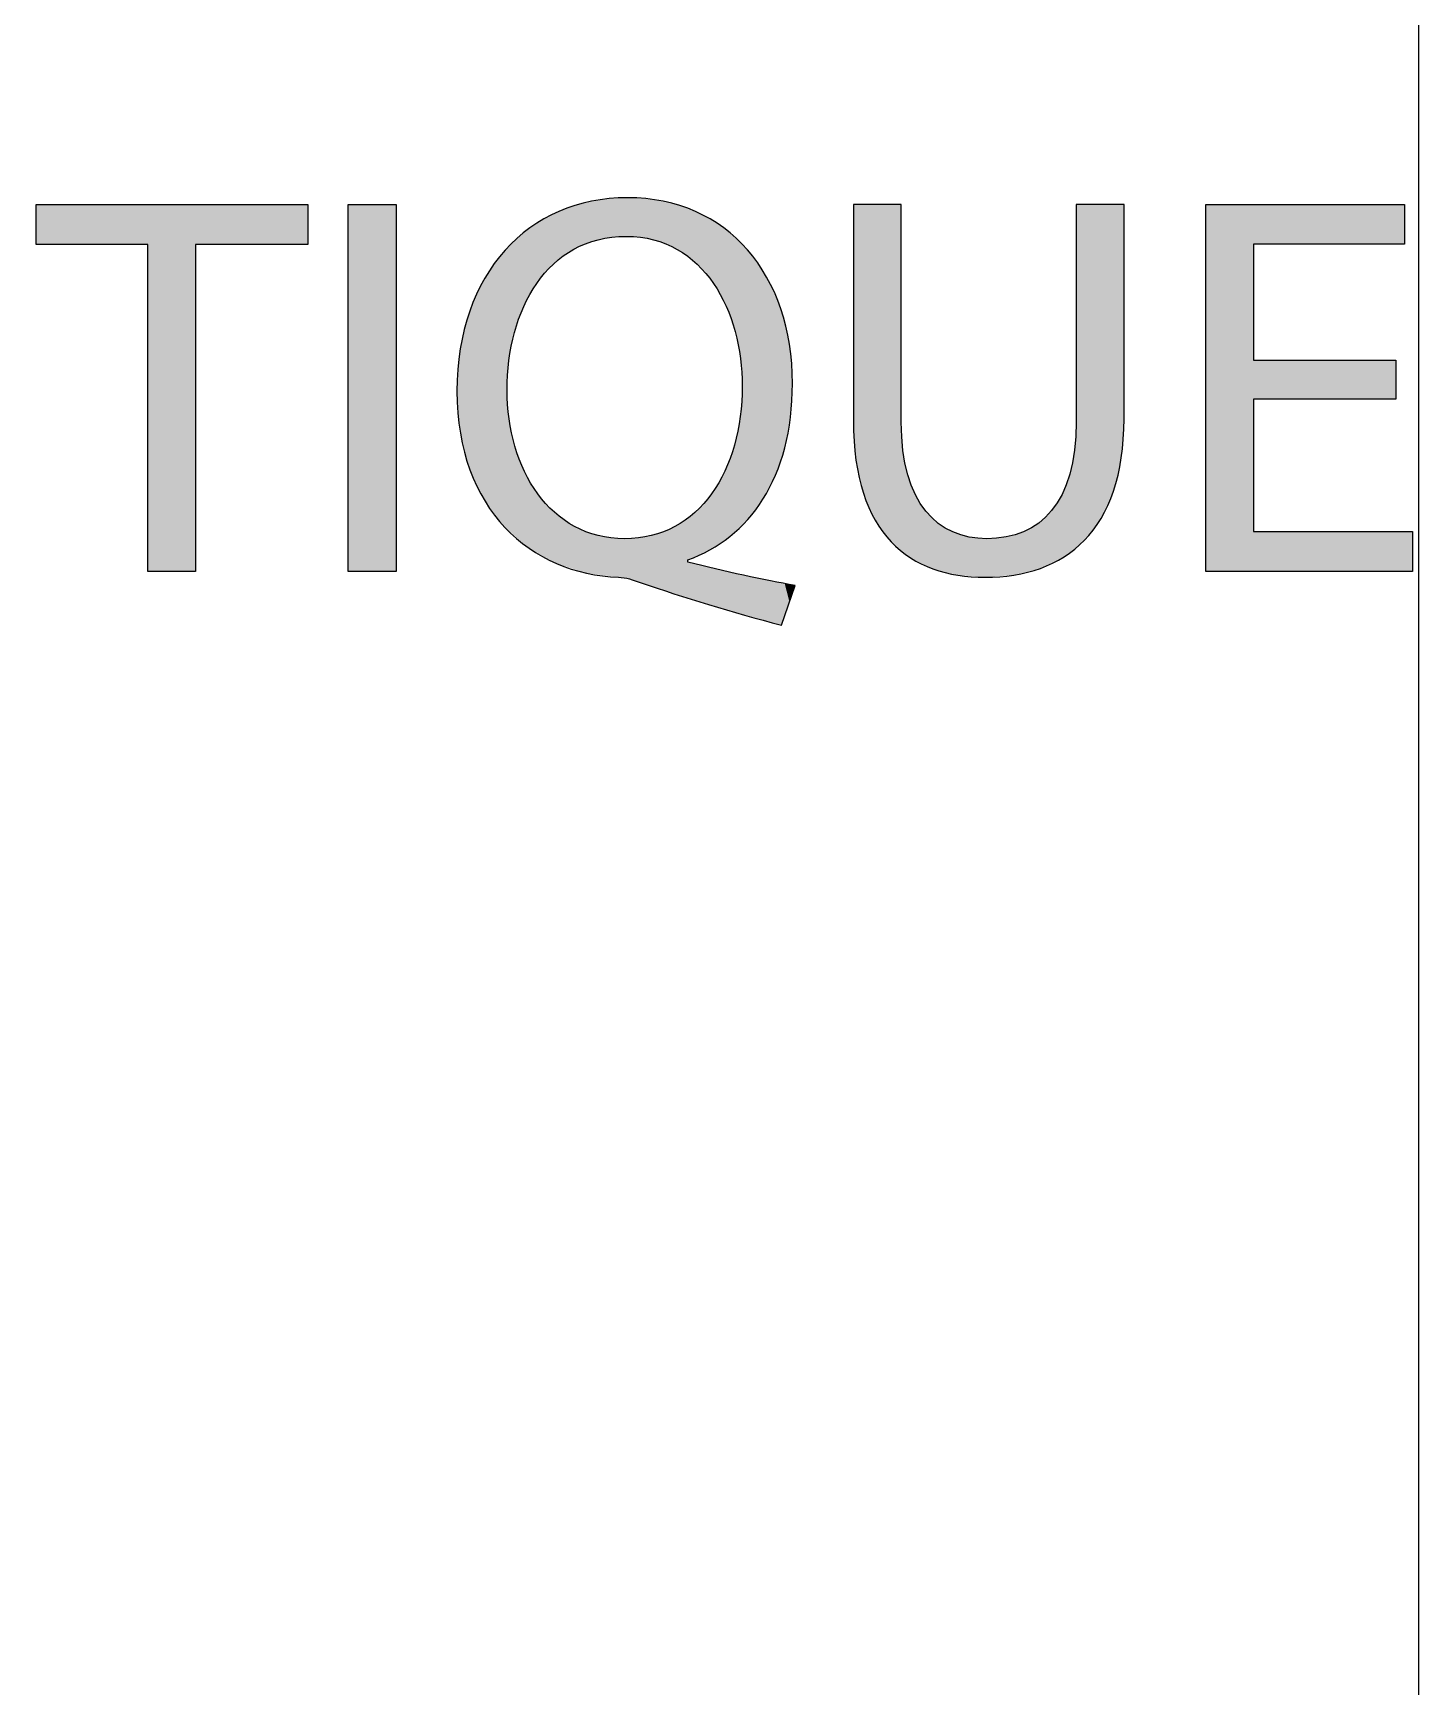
# Model space of a CAD drawing. Extents: x 0 to 360, y -268 to 0.
# Drawn here: x 331.37 to 339, y -213.36 to -204.26 of the extents above; entities that cross this region are included whole.
import ezdxf

# ---------------------------------------------------------------- set-up
doc = ezdxf.new("R2010")
doc.units = 0
doc.layers.add('LAYER_1', color=7, linetype='CONTINUOUS')

# ---------------------------------------------------------------- blocks, each defined once
blk = doc.blocks.new('*U248')
at = {"layer": 'LAYER_1', "color": 250}
for points in [[(331.3855, -205.42), (331.3855, -205.1982), (332.0001, -205.42)], [(332.0001, -205.42), (331.3855, -205.1982), (332.0001, -205.1982)], [(332.264, -205.42), (332.264, -205.1982), (332.8813, -205.42)], [(332.8813, -205.42), (332.264, -205.1982), (332.8813, -205.1982)]]:
    blk.add_solid(points, dxfattribs=at)
at = {"layer": 'LAYER_1', "color": 250, "extrusion": (0, 0, -1)}
for points in [[(-332.0001, -207.219), (-332.0001, -205.1982), (-332.264, -207.219)], [(-332.264, -207.219), (-332.0001, -205.1982), (-332.264, -205.1982)]]:
    blk.add_solid(points, dxfattribs=at)
blk = doc.blocks.new('*U249')
at = {"layer": 'LAYER_1', "color": 250, "extrusion": (0, 0, -1)}
for points in [[(-333.1039, -207.219), (-333.1039, -205.1982), (-333.3678, -207.219)], [(-333.3678, -207.219), (-333.1039, -205.1982), (-333.3678, -205.1982)]]:
    blk.add_solid(points, dxfattribs=at)
blk = doc.blocks.new('*U250')
at = {"layer": 'LAYER_1', "color": 250}
for points in [[(334.5413, -205.3819), (334.4809, -205.1754), (334.5413, -205.1665)], [(334.5512, -205.38), (334.5413, -205.1665), (334.5512, -205.166)], [(334.5556, -205.3792), (334.5512, -205.166), (334.5556, -205.1658)], [(334.5935, -205.377), (334.5556, -205.1658), (334.5935, -205.164)], [(334.6266, -205.3751), (334.5935, -205.164), (334.6266, -205.1624)], [(334.6356, -205.3745), (334.6266, -205.1624), (334.6356, -205.1619)], [(334.6418, -205.3749), (334.6356, -205.1619), (334.6418, -205.1616)], [(334.6356, -205.3745), (334.6356, -205.1619), (334.6418, -205.3749)], [(334.6418, -205.3749), (334.6418, -205.1616), (334.6531, -205.3756)], [(334.6531, -205.3756), (334.6531, -205.1622), (334.7021, -205.3786)], [(334.7021, -205.3786), (334.7021, -205.1646), (334.7135, -205.3793)], [(334.7135, -205.3793), (334.7135, -205.1651), (334.7169, -205.38)], [(334.7169, -205.38), (334.7169, -205.1653), (334.7429, -205.385)], [(334.7429, -205.385), (334.7429, -205.1666), (334.7733, -205.3908)], [(334.2343, -205.5267), (334.1915, -205.2735), (334.2343, -205.2521)], [(334.24, -205.522), (334.2343, -205.2521), (334.24, -205.2493)], [(334.251, -205.5131), (334.24, -205.2493), (334.251, -205.2438)], [(334.2649, -205.5016), (334.251, -205.2438), (334.2649, -205.2369)], [(334.2882, -205.4825), (334.2649, -205.2369), (334.2882, -205.2283)], [(334.2932, -205.4793), (334.2882, -205.2283), (334.2932, -205.2264)], [(334.3472, -205.4451), (334.2932, -205.2264), (334.3472, -205.2063)], [(334.351, -205.4434), (334.3472, -205.2063), (334.351, -205.2049)], [(334.3525, -205.4426), (334.351, -205.2049), (334.3525, -205.2044)], [(334.4115, -205.4151), (334.3525, -205.2044), (334.4115, -205.1893)], [(334.4133, -205.4145), (334.4115, -205.1893), (334.4133, -205.1888)], [(334.4168, -205.4134), (334.4133, -205.1888), (334.4168, -205.188)], [(334.4448, -205.4045), (334.4168, -205.188), (334.4448, -205.1808)], [(334.4801, -205.3932), (334.4448, -205.1808), (334.4801, -205.1756)], [(334.4809, -205.3929), (334.4801, -205.1756), (334.4809, -205.1754)], [(334.7733, -205.3908), (334.7733, -205.1712), (334.7862, -205.3933)], [(334.7862, -205.3933), (334.7862, -205.1731), (334.8393, -205.4108)], [(334.8393, -205.4108), (334.8393, -205.1811), (334.8401, -205.4111)], [(334.8401, -205.4111), (334.8401, -205.1813), (334.8539, -205.4157)], [(334.8539, -205.4157), (334.8539, -205.1849), (334.9025, -205.4393)], [(334.9025, -205.4393), (334.9025, -205.1976), (334.9165, -205.4461)], [(334.9165, -205.4461), (334.9165, -205.2012), (334.9306, -205.4553)], [(334.9306, -205.4553), (334.9306, -205.2049), (334.9603, -205.4748)], [(334.9603, -205.4748), (334.9603, -205.2161), (334.9739, -205.4837)], [(334.9739, -205.4837), (334.9739, -205.2213), (334.9746, -205.4842)], [(334.9746, -205.4842), (334.9746, -205.2215), (335.0135, -205.5171)], [(335.0135, -205.5171), (335.0135, -205.2363), (335.0166, -205.5198)], [(335.0166, -205.5198), (335.0166, -205.2375), (335.0263, -205.528)], [(335.0263, -205.528), (335.0263, -205.2424), (335.062, -205.5659)], [(334.0999, -205.7022), (334.0748, -205.352), (334.0999, -205.3318)], [(334.1038, -205.6945), (334.0999, -205.3318), (334.1038, -205.3287)], [(334.105, -205.6926), (334.1038, -205.3287), (334.105, -205.3277)], [(334.1421, -205.6333), (334.105, -205.3277), (334.1421, -205.3039)], [(334.1477, -205.626), (334.1421, -205.3039), (334.1477, -205.3003)], [(334.1823, -205.5815), (334.1477, -205.3003), (334.1823, -205.2781)], [(334.1856, -205.5771), (334.1823, -205.2781), (334.1856, -205.2764)], [(334.1915, -205.5711), (334.1856, -205.2764), (334.1915, -205.2735)], [(335.062, -205.5659), (335.062, -205.2607), (335.0736, -205.5783)], [(335.0736, -205.5783), (335.0736, -205.2666), (335.089, -205.5986)], [(335.089, -205.5986), (335.089, -205.2745), (335.0956, -205.6073)], [(335.0956, -205.6073), (335.0956, -205.2779), (335.0971, -205.6092)], [(335.0971, -205.6092), (335.0971, -205.2786), (335.1057, -205.6206)], [(335.1057, -205.6206), (335.1057, -205.2843), (335.1159, -205.634)], [(335.1159, -205.634), (335.1159, -205.291), (335.1446, -205.6857)], [(335.1446, -205.6857), (335.1446, -205.3099), (335.1719, -205.7347)], [(335.1719, -205.7347), (335.1719, -205.3278), (335.1785, -205.7468)], [(335.1785, -205.7468), (335.1785, -205.3334), (335.1854, -205.7591)], [(335.1854, -205.7591), (335.1854, -205.339), (335.2061, -205.8175)], [(333.9789, -206.9871), (333.9679, -205.451), (333.9789, -205.44)], [(333.9891, -206.0585), (333.9789, -205.44), (333.9891, -205.4298)], [(333.9898, -206.0548), (333.9891, -205.4298), (333.9898, -205.4291)], [(334.0196, -205.9036), (333.9898, -205.4291), (334.0196, -205.3993)], [(334.022, -205.8969), (334.0196, -205.3993), (334.022, -205.3969)], [(334.0334, -205.8647), (334.022, -205.3969), (334.0334, -205.3854)], [(334.0706, -205.7604), (334.0334, -205.3854), (334.0706, -205.3555)], [(334.0748, -205.7519), (334.0706, -205.3555), (334.0748, -205.352)], [(335.2061, -205.8175), (335.2061, -205.3562), (335.2313, -205.8884)], [(335.2313, -205.8884), (335.2313, -205.3771), (335.2348, -205.8983)], [(335.2348, -205.8983), (335.2348, -205.38), (335.2406, -205.9272)], [(335.2406, -205.9272), (335.2406, -205.3848), (335.2634, -206.0417)], [(335.2634, -206.0417), (335.2634, -205.4083), (335.2644, -206.0467)], [(335.2644, -206.0467), (335.2644, -205.4093), (335.2743, -206.1993)], [(333.9088, -206.9001), (333.8578, -205.6025), (333.9088, -205.5242)], [(333.9676, -206.9773), (333.9088, -205.5242), (333.9676, -205.4515)], [(333.9088, -206.9001), (333.9088, -205.5242), (333.9676, -206.9773)], [(333.9679, -206.9776), (333.9676, -205.4515), (333.9679, -205.451)], [(333.9676, -206.9773), (333.9676, -205.4515), (333.9679, -206.9776)], [(333.9679, -206.9776), (333.9679, -205.451), (333.9789, -206.9871)], [(333.8564, -206.8305), (333.8126, -205.6892), (333.8564, -205.6047)], [(333.8578, -206.8332), (333.8564, -205.6047), (333.8578, -205.6025)], [(333.8564, -206.8305), (333.8564, -205.6047), (333.8578, -206.8332)], [(333.8578, -206.8332), (333.8578, -205.6025), (333.9088, -206.9001)], [(333.8111, -206.7463), (333.7746, -205.7832), (333.8111, -205.6923)], [(333.8126, -206.7501), (333.8111, -205.6923), (333.8126, -205.6892)], [(333.8111, -206.7463), (333.8111, -205.6923), (333.8126, -206.7501)], [(333.8126, -206.7501), (333.8126, -205.6892), (333.8564, -206.8305)], [(333.7732, -206.6553), (333.7441, -205.8841), (333.7732, -205.7866)], [(333.7746, -206.6597), (333.7732, -205.7866), (333.7746, -205.7832)], [(333.7732, -206.6553), (333.7732, -205.7866), (333.7746, -206.6597)], [(333.7746, -206.6597), (333.7746, -205.7832), (333.8111, -206.7463)], [(333.7432, -206.5575), (333.7218, -205.9919), (333.7432, -205.8874)], [(333.7441, -206.5621), (333.7432, -205.8874), (333.7441, -205.8841)], [(333.7432, -206.5575), (333.7432, -205.8874), (333.7441, -206.5621)], [(333.7441, -206.5621), (333.7441, -205.8841), (333.7732, -206.6553)], [(333.7213, -206.4529), (333.708, -206.1655), (333.7213, -205.9945)], [(333.7218, -206.4572), (333.7213, -205.9945), (333.7218, -205.9919)], [(333.7213, -206.4529), (333.7213, -205.9945), (333.7218, -206.4572)], [(333.7218, -206.4572), (333.7218, -205.9919), (333.7432, -206.5575)], [(333.708, -206.3452), (333.7033, -206.2262), (333.708, -206.1655)], [(333.708, -206.3452), (333.708, -206.1655), (333.7213, -206.4529)], [(333.9789, -206.9871), (333.9789, -206.2207), (333.9891, -206.9959)], [(335.2743, -206.9618), (335.2644, -206.3516), (335.2743, -206.1993)], [(335.2644, -206.9712), (335.2634, -206.3671), (335.2644, -206.3516)], [(333.9891, -206.9959), (333.9891, -206.3692), (333.9898, -206.9965)], [(333.9898, -206.9965), (333.9898, -206.3797), (334.0196, -207.0222)], [(335.2634, -206.9722), (335.2406, -206.4787), (335.2634, -206.3671)], [(334.0196, -207.0222), (334.0196, -206.5194), (334.022, -207.0243)], [(334.022, -207.0243), (334.022, -206.5305), (334.0334, -207.0342)], [(335.2313, -207.0027), (335.2061, -206.5922), (335.2313, -206.5241)], [(335.2348, -206.9994), (335.2313, -206.5241), (335.2348, -206.5069)], [(335.2406, -206.9939), (335.2348, -206.5069), (335.2406, -206.4787)], [(334.0334, -207.0342), (334.0334, -206.5606), (334.0706, -207.0663)], [(335.2061, -207.0267), (335.1854, -206.6483), (335.2061, -206.5922)], [(334.0706, -207.0663), (334.0706, -206.6581), (334.0748, -207.0699)], [(334.0748, -207.0699), (334.0748, -206.6692), (334.0999, -207.0916)], [(334.0999, -207.0916), (334.0999, -206.7113), (334.1038, -207.0937)], [(335.1719, -207.0497), (335.1446, -206.7315), (335.1719, -206.6795)], [(335.1785, -207.0452), (335.1719, -206.6795), (335.1785, -206.6667)], [(335.1854, -207.0407), (335.1785, -206.6667), (335.1854, -206.6483)], [(334.1038, -207.0937), (334.1038, -206.7178), (334.105, -207.0944)], [(334.105, -207.0944), (334.105, -206.7199), (334.1421, -207.1151)], [(334.1421, -207.1151), (334.1421, -206.7823), (334.1477, -207.1182)], [(334.1477, -207.1182), (334.1477, -206.7917), (334.1823, -207.1374)], [(335.0956, -207.1009), (335.089, -206.8122), (335.0956, -206.8039)], [(335.0971, -207.0999), (335.0956, -206.8039), (335.0971, -206.8021)], [(335.1057, -207.0941), (335.0971, -206.8021), (335.1057, -206.7913)], [(335.1159, -207.0873), (335.1057, -206.7913), (335.1159, -206.7757)], [(335.1446, -207.068), (335.1159, -206.7757), (335.1446, -206.7315)], [(334.1823, -207.1374), (334.1823, -206.8343), (334.1856, -207.1393)], [(334.1856, -207.1393), (334.1856, -206.8384), (334.1915, -207.1425)], [(334.1915, -207.1425), (334.1915, -206.8456), (334.2343, -207.1664)], [(334.2343, -207.1664), (334.2343, -206.8883), (334.24, -207.1695)], [(334.24, -207.1695), (334.24, -206.8939), (334.251, -207.1756)], [(335.0135, -207.138), (334.9746, -206.9255), (335.0135, -206.8945)], [(335.0166, -207.1367), (335.0135, -206.8945), (335.0166, -206.8914)], [(335.0263, -207.1323), (335.0166, -206.8914), (335.0263, -206.8816)], [(335.062, -207.1161), (335.0263, -206.8816), (335.062, -206.8458)], [(335.0736, -207.1109), (335.062, -206.8458), (335.0736, -206.8313)], [(335.089, -207.1039), (335.0736, -206.8313), (335.089, -206.8122)], [(334.251, -207.1756), (334.251, -206.9027), (334.2649, -207.1801)], [(334.2649, -207.1801), (334.2649, -206.9138), (334.2882, -207.1876)], [(334.2882, -207.1876), (334.2882, -206.9322), (334.2932, -207.1892)], [(334.2932, -207.1892), (334.2932, -206.9362), (334.3472, -207.2066)], [(334.3472, -207.2066), (334.3472, -206.9696), (334.351, -207.2079)], [(334.351, -207.2079), (334.351, -206.972), (334.3525, -207.2083)], [(334.3525, -207.2083), (334.3525, -206.9727), (334.4115, -207.2273)], [(334.9025, -207.3417), (334.8539, -206.9947), (334.9025, -206.9725)], [(334.9165, -207.3462), (334.9025, -206.9725), (334.9165, -206.9639)], [(334.9025, -207.3417), (334.9025, -206.9725), (334.9165, -207.3462)], [(334.9306, -207.3507), (334.9165, -206.9639), (334.9306, -206.9552)], [(334.9165, -207.3462), (334.9165, -206.9639), (334.9306, -207.3507)], [(334.9603, -207.3603), (334.9306, -206.9552), (334.9603, -206.9368)], [(334.9306, -207.3507), (334.9306, -206.9552), (334.9603, -207.3603)], [(334.9739, -207.3647), (334.9603, -206.9368), (334.9739, -206.926)], [(334.9603, -207.3603), (334.9603, -206.9368), (334.9739, -207.3647)], [(334.9746, -207.3649), (334.9739, -206.926), (334.9746, -206.9255)], [(334.9739, -207.3647), (334.9739, -206.926), (334.9746, -207.3649)], [(334.4115, -207.2273), (334.4115, -206.9998), (334.4133, -207.2279)], [(334.4133, -207.2279), (334.4133, -207.0006), (334.4168, -207.2291)], [(334.4168, -207.2291), (334.4168, -207.0017), (334.4448, -207.2326)], [(334.4448, -207.2326), (334.4448, -207.0106), (334.4801, -207.2371)], [(334.4801, -207.2371), (334.4801, -207.0217), (334.4809, -207.2372)], [(334.4809, -207.2372), (334.4809, -207.0219), (334.5413, -207.2448)], [(334.5413, -207.2448), (334.5413, -207.0329), (334.5512, -207.2461)], [(334.5512, -207.2461), (334.5512, -207.0348), (334.5556, -207.2466)], [(334.5556, -207.2466), (334.5556, -207.035), (334.5935, -207.2514)], [(334.5935, -207.2514), (334.5935, -207.0373), (334.6266, -207.2567)], [(334.6356, -207.2581), (334.6266, -207.0392), (334.6356, -207.0387)], [(334.6266, -207.2567), (334.6266, -207.0392), (334.6356, -207.2581)], [(334.6418, -207.2591), (334.6356, -207.0387), (334.6418, -207.0383)], [(334.6356, -207.2581), (334.6356, -207.0387), (334.6418, -207.2591)], [(334.6531, -207.2609), (334.6418, -207.0383), (334.6531, -207.0377)], [(334.6418, -207.2591), (334.6418, -207.0383), (334.6531, -207.2609)], [(334.7021, -207.2769), (334.6531, -207.0377), (334.7021, -207.0348)], [(334.6531, -207.2609), (334.6531, -207.0377), (334.7021, -207.2769)], [(334.7135, -207.2806), (334.7021, -207.0348), (334.7135, -207.0328)], [(334.7021, -207.2769), (334.7021, -207.0348), (334.7135, -207.2806)], [(334.7169, -207.2817), (334.7135, -207.0328), (334.7169, -207.0322)], [(334.7135, -207.2806), (334.7135, -207.0328), (334.7169, -207.2817)], [(334.7429, -207.2902), (334.7169, -207.0322), (334.7429, -207.0274)], [(334.7169, -207.2817), (334.7169, -207.0322), (334.7429, -207.2902)], [(334.7733, -207.3), (334.7429, -207.0274), (334.7733, -207.0219)], [(334.7429, -207.2902), (334.7429, -207.0274), (334.7733, -207.3)], [(334.7862, -207.3041), (334.7733, -207.0219), (334.7862, -207.0179)], [(334.7733, -207.3), (334.7733, -207.0219), (334.7862, -207.3041)], [(334.8393, -207.3213), (334.7862, -207.0179), (334.8393, -207.0013)], [(334.7862, -207.3041), (334.7862, -207.0179), (334.8393, -207.3213)], [(334.8401, -207.3215), (334.8393, -207.0013), (334.8401, -207.001)], [(334.8393, -207.3213), (334.8393, -207.0013), (334.8401, -207.3215)], [(334.8539, -207.326), (334.8401, -207.001), (334.8539, -206.9947)], [(334.8401, -207.3215), (334.8401, -207.001), (334.8539, -207.326)], [(334.8539, -207.326), (334.8539, -206.9947), (334.9025, -207.3417)], [(334.9746, -207.3649), (334.9746, -207.1681), (335.0135, -207.3775)], [(335.0135, -207.3775), (335.0135, -207.1772), (335.0166, -207.3785)], [(335.0166, -207.3785), (335.0166, -207.178), (335.0263, -207.3816)], [(335.0263, -207.3816), (335.0263, -207.1802), (335.062, -207.3932)], [(335.062, -207.3932), (335.062, -207.1886), (335.0736, -207.3969)], [(335.0736, -207.3969), (335.0736, -207.1914), (335.089, -207.4019)], [(335.089, -207.4019), (335.089, -207.195), (335.0956, -207.4038)], [(335.0956, -207.4038), (335.0956, -207.1966), (335.0971, -207.4042)], [(335.0971, -207.4042), (335.0971, -207.1969), (335.1057, -207.4066)], [(335.1057, -207.4066), (335.1057, -207.1989), (335.1159, -207.4095)], [(335.1159, -207.4095), (335.1159, -207.2013), (335.1446, -207.4176)], [(335.1446, -207.4176), (335.1446, -207.2081), (335.1719, -207.4253)], [(335.1719, -207.4253), (335.1719, -207.2145), (335.1785, -207.4272)], [(335.1785, -207.4272), (335.1785, -207.2161), (335.1854, -207.4291)], [(335.1854, -207.4291), (335.1854, -207.2177), (335.2061, -207.435)], [(335.2061, -207.435), (335.2061, -207.2226), (335.2313, -207.4421)], [(335.2313, -207.4421), (335.2313, -207.2285), (335.2348, -207.4431)], [(335.2348, -207.4431), (335.2348, -207.2293), (335.2406, -207.4447)], [(335.2406, -207.4447), (335.2406, -207.2307), (335.2634, -207.4512)], [(335.2634, -207.4512), (335.2634, -207.2361), (335.2644, -207.4514)], [(335.2644, -207.4514), (335.2644, -207.2363), (335.2743, -207.4542)], [(335.2743, -207.4542), (335.2743, -207.2386), (335.2812, -207.4562)], [(335.2812, -207.4562), (335.2812, -207.2402), (335.3031, -207.4624)], [(335.3031, -207.4624), (335.3031, -207.2446), (335.3043, -207.4627)], [(335.3043, -207.4627), (335.3043, -207.2448), (335.3884, -207.4865)], [(335.3884, -207.4865), (335.3884, -207.2616), (335.4085, -207.4921)], [(335.4085, -207.4921), (335.4085, -207.2657), (335.4568, -207.5058)], [(335.4568, -207.5058), (335.4568, -207.2753), (335.4862, -207.5141)], [(335.4862, -207.5141), (335.4862, -207.2812), (335.4906, -207.5153)]]:
    blk.add_solid(points, dxfattribs=at)
at = {"layer": 'LAYER_1', "color": 250, "extrusion": (0, 0, -1)}
for points in [[(-334.5413, -205.3819), (-334.5413, -205.1665), (-334.5512, -205.38)], [(-334.5512, -205.38), (-334.5512, -205.166), (-334.5556, -205.3792)], [(-334.5556, -205.3792), (-334.5556, -205.1658), (-334.5935, -205.377)], [(-334.5935, -205.377), (-334.5935, -205.164), (-334.6266, -205.3751)], [(-334.6266, -205.3751), (-334.6266, -205.1624), (-334.6356, -205.3745)], [(-334.6531, -205.3756), (-334.6418, -205.1616), (-334.6531, -205.1622)], [(-334.7021, -205.3786), (-334.6531, -205.1622), (-334.7021, -205.1646)], [(-334.7135, -205.3793), (-334.7021, -205.1646), (-334.7135, -205.1651)], [(-334.7169, -205.38), (-334.7135, -205.1651), (-334.7169, -205.1653)], [(-334.7429, -205.385), (-334.7169, -205.1653), (-334.7429, -205.1666)], [(-334.7733, -205.3908), (-334.7429, -205.1666), (-334.7733, -205.1712)], [(-334.2343, -205.5267), (-334.2343, -205.2521), (-334.24, -205.522)], [(-334.24, -205.522), (-334.24, -205.2493), (-334.251, -205.5131)], [(-334.251, -205.5131), (-334.251, -205.2438), (-334.2649, -205.5016)], [(-334.2649, -205.5016), (-334.2649, -205.2369), (-334.2882, -205.4825)], [(-334.2882, -205.4825), (-334.2882, -205.2283), (-334.2932, -205.4793)], [(-334.2932, -205.4793), (-334.2932, -205.2264), (-334.3472, -205.4451)], [(-334.3472, -205.4451), (-334.3472, -205.2063), (-334.351, -205.4434)], [(-334.351, -205.4434), (-334.351, -205.2049), (-334.3525, -205.4426)], [(-334.3525, -205.4426), (-334.3525, -205.2044), (-334.4115, -205.4151)], [(-334.4115, -205.4151), (-334.4115, -205.1893), (-334.4133, -205.4145)], [(-334.4133, -205.4145), (-334.4133, -205.1888), (-334.4168, -205.4134)], [(-334.4168, -205.4134), (-334.4168, -205.188), (-334.4448, -205.4045)], [(-334.4448, -205.4045), (-334.4448, -205.1808), (-334.4801, -205.3932)], [(-334.4801, -205.3932), (-334.4801, -205.1756), (-334.4809, -205.3929)], [(-334.4809, -205.3929), (-334.4809, -205.1754), (-334.5413, -205.3819)], [(-334.7862, -205.3933), (-334.7733, -205.1712), (-334.7862, -205.1731)], [(-334.8393, -205.4108), (-334.7862, -205.1731), (-334.8393, -205.1811)], [(-334.8401, -205.4111), (-334.8393, -205.1811), (-334.8401, -205.1813)], [(-334.8539, -205.4157), (-334.8401, -205.1813), (-334.8539, -205.1849)], [(-334.9025, -205.4393), (-334.8539, -205.1849), (-334.9025, -205.1976)], [(-334.9165, -205.4461), (-334.9025, -205.1976), (-334.9165, -205.2012)], [(-334.9306, -205.4553), (-334.9165, -205.2012), (-334.9306, -205.2049)], [(-334.9603, -205.4748), (-334.9306, -205.2049), (-334.9603, -205.2161)], [(-334.9739, -205.4837), (-334.9603, -205.2161), (-334.9739, -205.2213)], [(-334.9746, -205.4842), (-334.9739, -205.2213), (-334.9746, -205.2215)], [(-335.0135, -205.5171), (-334.9746, -205.2215), (-335.0135, -205.2363)], [(-335.0166, -205.5198), (-335.0135, -205.2363), (-335.0166, -205.2375)], [(-335.0263, -205.528), (-335.0166, -205.2375), (-335.0263, -205.2424)], [(-335.062, -205.5659), (-335.0263, -205.2424), (-335.062, -205.2607)], [(-334.0999, -205.7022), (-334.0999, -205.3318), (-334.1038, -205.6945)], [(-334.1038, -205.6945), (-334.1038, -205.3287), (-334.105, -205.6926)], [(-334.105, -205.6926), (-334.105, -205.3277), (-334.1421, -205.6333)], [(-334.1421, -205.6333), (-334.1421, -205.3039), (-334.1477, -205.626)], [(-334.1477, -205.626), (-334.1477, -205.3003), (-334.1823, -205.5815)], [(-334.1823, -205.5815), (-334.1823, -205.2781), (-334.1856, -205.5771)], [(-334.1856, -205.5771), (-334.1856, -205.2764), (-334.1915, -205.5711)], [(-334.1915, -205.5711), (-334.1915, -205.2735), (-334.2343, -205.5267)], [(-335.0736, -205.5783), (-335.062, -205.2607), (-335.0736, -205.2666)], [(-335.089, -205.5986), (-335.0736, -205.2666), (-335.089, -205.2745)], [(-335.0956, -205.6073), (-335.089, -205.2745), (-335.0956, -205.2779)], [(-335.0971, -205.6092), (-335.0956, -205.2779), (-335.0971, -205.2786)], [(-335.1057, -205.6206), (-335.0971, -205.2786), (-335.1057, -205.2843)], [(-335.1159, -205.634), (-335.1057, -205.2843), (-335.1159, -205.291)], [(-335.1446, -205.6857), (-335.1159, -205.291), (-335.1446, -205.3099)], [(-335.1719, -205.7347), (-335.1446, -205.3099), (-335.1719, -205.3278)], [(-335.1785, -205.7468), (-335.1719, -205.3278), (-335.1785, -205.3334)], [(-335.1854, -205.7591), (-335.1785, -205.3334), (-335.1854, -205.339)], [(-335.2061, -205.8175), (-335.1854, -205.339), (-335.2061, -205.3562)], [(-333.9789, -206.2207), (-333.9789, -205.44), (-333.9891, -206.0585)], [(-333.9891, -206.0585), (-333.9891, -205.4298), (-333.9898, -206.0548)], [(-333.9898, -206.0548), (-333.9898, -205.4291), (-334.0196, -205.9036)], [(-334.0196, -205.9036), (-334.0196, -205.3993), (-334.022, -205.8969)], [(-334.022, -205.8969), (-334.022, -205.3969), (-334.0334, -205.8647)], [(-334.0334, -205.8647), (-334.0334, -205.3854), (-334.0706, -205.7604)], [(-334.0706, -205.7604), (-334.0706, -205.3555), (-334.0748, -205.7519)], [(-334.0748, -205.7519), (-334.0748, -205.352), (-334.0999, -205.7022)], [(-335.2313, -205.8884), (-335.2061, -205.3562), (-335.2313, -205.3771)], [(-335.2348, -205.8983), (-335.2313, -205.3771), (-335.2348, -205.38)], [(-335.2406, -205.9272), (-335.2348, -205.38), (-335.2406, -205.3848)], [(-335.2634, -206.0417), (-335.2406, -205.3848), (-335.2634, -205.4083)], [(-335.2644, -206.0467), (-335.2634, -205.4083), (-335.2644, -205.4093)], [(-335.2743, -206.1993), (-335.2644, -205.4093), (-335.2743, -205.4194)], [(-335.2743, -206.9618), (-335.2743, -205.4194), (-335.2812, -206.9553)], [(-335.2812, -206.9553), (-335.2743, -205.4194), (-335.2812, -205.4265)], [(-335.2812, -206.9553), (-335.2812, -205.4265), (-335.3031, -206.9344)], [(-335.3031, -206.9344), (-335.2812, -205.4265), (-335.3031, -205.4491)], [(-335.3031, -206.9344), (-335.3031, -205.4491), (-335.3043, -206.9333)], [(-335.3043, -206.9333), (-335.3031, -205.4491), (-335.3043, -205.4507)], [(-335.3043, -206.9333), (-335.3043, -205.4507), (-335.3884, -206.8208)], [(-335.3884, -206.8208), (-335.3043, -205.4507), (-335.3884, -205.5699)], [(-335.3884, -206.8208), (-335.3884, -205.5699), (-335.4085, -206.7821)], [(-335.4085, -206.7821), (-335.3884, -205.5699), (-335.4085, -205.5984)], [(-335.4085, -206.7821), (-335.4085, -205.5984), (-335.4568, -206.6894)], [(-335.4568, -206.6894), (-335.4085, -205.5984), (-335.4568, -205.7067)], [(-335.4568, -206.6894), (-335.4568, -205.7067), (-335.4862, -206.6029)], [(-335.4862, -206.6029), (-335.4568, -205.7067), (-335.4862, -205.7726)], [(-335.4862, -206.6029), (-335.4862, -205.7726), (-335.4906, -206.5898)], [(-335.4906, -206.5898), (-335.4862, -205.7726), (-335.4906, -205.7908)], [(-335.4906, -206.5898), (-335.4906, -205.7908), (-335.5078, -206.5394)], [(-335.5078, -206.5394), (-335.4906, -205.7908), (-335.5078, -205.8609)], [(-335.5078, -206.5394), (-335.5078, -205.8609), (-335.5342, -206.3996)], [(-335.5342, -206.3996), (-335.5078, -205.8609), (-335.5342, -205.9689)], [(-335.5342, -206.3996), (-335.5342, -205.9689), (-335.5396, -206.3709)], [(-335.5396, -206.3709), (-335.5342, -205.9689), (-335.5396, -206.04)], [(-335.5396, -206.3709), (-335.5396, -206.04), (-335.5506, -206.1841)], [(-333.9891, -206.9959), (-333.9789, -206.2207), (-333.9891, -206.3692)], [(-335.2644, -206.9712), (-335.2644, -206.3516), (-335.2743, -206.9618)], [(-333.9898, -206.9965), (-333.9891, -206.3692), (-333.9898, -206.3797)], [(-334.0196, -207.0222), (-333.9898, -206.3797), (-334.0196, -206.5194)], [(-335.2634, -206.9722), (-335.2634, -206.3671), (-335.2644, -206.9712)], [(-334.022, -207.0243), (-334.0196, -206.5194), (-334.022, -206.5305)], [(-334.0334, -207.0342), (-334.022, -206.5305), (-334.0334, -206.5606)], [(-335.2313, -207.0027), (-335.2313, -206.5241), (-335.2348, -206.9994)], [(-335.2348, -206.9994), (-335.2348, -206.5069), (-335.2406, -206.9939)], [(-335.2406, -206.9939), (-335.2406, -206.4787), (-335.2634, -206.9722)], [(-334.0706, -207.0663), (-334.0334, -206.5606), (-334.0706, -206.6581)], [(-335.2061, -207.0267), (-335.2061, -206.5922), (-335.2313, -207.0027)], [(-334.0748, -207.0699), (-334.0706, -206.6581), (-334.0748, -206.6692)], [(-334.0999, -207.0916), (-334.0748, -206.6692), (-334.0999, -206.7113)], [(-334.1038, -207.0937), (-334.0999, -206.7113), (-334.1038, -206.7178)], [(-335.1719, -207.0497), (-335.1719, -206.6795), (-335.1785, -207.0452)], [(-335.1785, -207.0452), (-335.1785, -206.6667), (-335.1854, -207.0407)], [(-335.1854, -207.0407), (-335.1854, -206.6483), (-335.2061, -207.0267)], [(-334.105, -207.0944), (-334.1038, -206.7178), (-334.105, -206.7199)], [(-334.1421, -207.1151), (-334.105, -206.7199), (-334.1421, -206.7823)], [(-334.1477, -207.1182), (-334.1421, -206.7823), (-334.1477, -206.7917)], [(-334.1823, -207.1374), (-334.1477, -206.7917), (-334.1823, -206.8343)], [(-335.0956, -207.1009), (-335.0956, -206.8039), (-335.0971, -207.0999)], [(-335.0971, -207.0999), (-335.0971, -206.8021), (-335.1057, -207.0941)], [(-335.1057, -207.0941), (-335.1057, -206.7913), (-335.1159, -207.0873)], [(-335.1159, -207.0873), (-335.1159, -206.7757), (-335.1446, -207.068)], [(-335.1446, -207.068), (-335.1446, -206.7315), (-335.1719, -207.0497)], [(-334.1856, -207.1393), (-334.1823, -206.8343), (-334.1856, -206.8384)], [(-334.1915, -207.1425), (-334.1856, -206.8384), (-334.1915, -206.8456)], [(-334.2343, -207.1664), (-334.1915, -206.8456), (-334.2343, -206.8883)], [(-334.24, -207.1695), (-334.2343, -206.8883), (-334.24, -206.8939)], [(-334.251, -207.1756), (-334.24, -206.8939), (-334.251, -206.9027)], [(-335.0135, -207.138), (-335.0135, -206.8945), (-335.0166, -207.1367)], [(-335.0166, -207.1367), (-335.0166, -206.8914), (-335.0263, -207.1323)], [(-335.0263, -207.1323), (-335.0263, -206.8816), (-335.062, -207.1161)], [(-335.062, -207.1161), (-335.062, -206.8458), (-335.0736, -207.1109)], [(-335.0736, -207.1109), (-335.0736, -206.8313), (-335.089, -207.1039)], [(-335.089, -207.1039), (-335.089, -206.8122), (-335.0956, -207.1009)], [(-334.2649, -207.1801), (-334.251, -206.9027), (-334.2649, -206.9138)], [(-334.2882, -207.1876), (-334.2649, -206.9138), (-334.2882, -206.9322)], [(-334.2932, -207.1892), (-334.2882, -206.9322), (-334.2932, -206.9362)], [(-334.3472, -207.2066), (-334.2932, -206.9362), (-334.3472, -206.9696)], [(-334.351, -207.2079), (-334.3472, -206.9696), (-334.351, -206.972)], [(-334.3525, -207.2083), (-334.351, -206.972), (-334.3525, -206.9727)], [(-334.4115, -207.2273), (-334.3525, -206.9727), (-334.4115, -206.9998)], [(-334.9746, -207.1557), (-334.9746, -206.9255), (-335.0135, -207.138)], [(-334.4133, -207.2279), (-334.4115, -206.9998), (-334.4133, -207.0006)], [(-334.4168, -207.2291), (-334.4133, -207.0006), (-334.4168, -207.0017)], [(-334.4448, -207.2326), (-334.4168, -207.0017), (-334.4448, -207.0106)], [(-334.4801, -207.2371), (-334.4448, -207.0106), (-334.4801, -207.0217)], [(-334.4809, -207.2372), (-334.4801, -207.0217), (-334.4809, -207.0219)], [(-334.5413, -207.2448), (-334.4809, -207.0219), (-334.5413, -207.0329)], [(-334.5512, -207.2461), (-334.5413, -207.0329), (-334.5512, -207.0348)], [(-334.5556, -207.2466), (-334.5512, -207.0348), (-334.5556, -207.035)], [(-334.5935, -207.2514), (-334.5556, -207.035), (-334.5935, -207.0373)], [(-334.6266, -207.2567), (-334.5935, -207.0373), (-334.6266, -207.0392)], [(-335.0135, -207.3775), (-334.9746, -207.1681), (-335.0135, -207.1772)], [(-335.0166, -207.3785), (-335.0135, -207.1772), (-335.0166, -207.178)], [(-335.0263, -207.3816), (-335.0166, -207.178), (-335.0263, -207.1802)], [(-335.062, -207.3932), (-335.0263, -207.1802), (-335.062, -207.1886)], [(-335.0736, -207.3969), (-335.062, -207.1886), (-335.0736, -207.1914)], [(-335.089, -207.4019), (-335.0736, -207.1914), (-335.089, -207.195)], [(-335.0956, -207.4038), (-335.089, -207.195), (-335.0956, -207.1966)], [(-335.0971, -207.4042), (-335.0956, -207.1966), (-335.0971, -207.1969)], [(-335.1057, -207.4066), (-335.0971, -207.1969), (-335.1057, -207.1989)], [(-335.1159, -207.4095), (-335.1057, -207.1989), (-335.1159, -207.2013)], [(-335.1446, -207.4176), (-335.1159, -207.2013), (-335.1446, -207.2081)], [(-335.1719, -207.4253), (-335.1446, -207.2081), (-335.1719, -207.2145)], [(-335.1785, -207.4272), (-335.1719, -207.2145), (-335.1785, -207.2161)], [(-335.1854, -207.4291), (-335.1785, -207.2161), (-335.1854, -207.2177)], [(-335.2061, -207.435), (-335.1854, -207.2177), (-335.2061, -207.2226)], [(-335.2313, -207.4421), (-335.2061, -207.2226), (-335.2313, -207.2285)], [(-335.2348, -207.4431), (-335.2313, -207.2285), (-335.2348, -207.2293)], [(-335.2406, -207.4447), (-335.2348, -207.2293), (-335.2406, -207.2307)], [(-335.2634, -207.4512), (-335.2406, -207.2307), (-335.2634, -207.2361)], [(-335.2644, -207.4514), (-335.2634, -207.2361), (-335.2644, -207.2363)], [(-335.2743, -207.4542), (-335.2644, -207.2363), (-335.2743, -207.2386)], [(-335.2812, -207.4562), (-335.2743, -207.2386), (-335.2812, -207.2402)], [(-335.3031, -207.4624), (-335.2812, -207.2402), (-335.3031, -207.2446)], [(-335.3043, -207.4627), (-335.3031, -207.2446), (-335.3043, -207.2448)], [(-335.3884, -207.4865), (-335.3043, -207.2448), (-335.3884, -207.2616)], [(-335.4085, -207.4921), (-335.3884, -207.2616), (-335.4085, -207.2657)], [(-335.4568, -207.5058), (-335.4085, -207.2657), (-335.4568, -207.2753)], [(-335.4862, -207.5141), (-335.4568, -207.2753), (-335.4862, -207.2812)], [(-335.4906, -207.5153), (-335.4862, -207.2812), (-335.4906, -207.2821)], [(-335.4906, -207.5153), (-335.4906, -207.2821), (-335.5078, -207.4651)], [(-335.5078, -207.4651), (-335.4906, -207.2821), (-335.5078, -207.2855)], [(-335.5078, -207.4651), (-335.5078, -207.2855), (-335.5342, -207.3876)], [(-335.5342, -207.3876), (-335.5078, -207.2855), (-335.5342, -207.2907)], [(-335.5342, -207.3876), (-335.5342, -207.2907), (-335.5396, -207.3716)], [(-335.5396, -207.3716), (-335.5342, -207.2907), (-335.5396, -207.2918)], [(-335.5396, -207.3716), (-335.5396, -207.2918), (-335.5506, -207.3394)], [(-335.5506, -207.3394), (-335.5396, -207.2918), (-335.5506, -207.294)], [(-335.5506, -207.3394), (-335.5506, -207.294), (-335.565, -207.2969)]]:
    blk.add_solid(points, dxfattribs=at)
blk = doc.blocks.new('*U251')
at = {"layer": 'LAYER_1', "color": 250}
for points in [[(335.8861, -206.3881), (335.8861, -205.1982), (335.9003, -206.606)], [(335.9003, -206.606), (335.9003, -205.1982), (335.9414, -206.7887)], [(335.9414, -206.7887), (335.9414, -205.1982), (335.9711, -206.8674)], [(335.9711, -206.8674), (335.9711, -205.1982), (336.0067, -206.938)], [(336.0067, -206.938), (336.0067, -205.1982), (336.0477, -207.0008)], [(336.0477, -207.0008), (336.0477, -205.1982), (336.0939, -207.0559)], [(336.0939, -207.0559), (336.0939, -205.1982), (336.1449, -207.1037)], [(336.1449, -207.1037), (336.1449, -205.1982), (336.15, -207.1075)], [(336.15, -207.1075), (336.15, -206.397), (336.1592, -207.1142)], [(337.1126, -207.09), (337.1047, -206.5329), (337.1126, -206.397)], [(337.1047, -207.0972), (337.1036, -206.552), (337.1047, -206.5329)], [(336.1592, -207.1142), (336.1592, -206.5538), (336.1857, -207.1335)], [(337.1036, -207.0979), (337.0775, -206.6846), (337.1036, -206.552)], [(336.1857, -207.1335), (336.1857, -206.6872), (336.2004, -207.1443)], [(337.0775, -207.1167), (337.0462, -206.7664), (337.0775, -206.6846)], [(336.2004, -207.1443), (336.2004, -206.7259), (336.2279, -207.1578)], [(336.2279, -207.1578), (336.2279, -206.798), (336.2843, -207.1856)], [(337.0352, -207.1445), (336.978, -206.8845), (337.0352, -206.7952)], [(337.0462, -207.1391), (337.0352, -206.7952), (337.0462, -206.7664)], [(336.2843, -207.1856), (336.2843, -206.8869), (336.3239, -207.2051)], [(336.978, -207.1723), (336.916, -206.9441), (336.978, -206.8845)], [(336.3239, -207.2051), (336.3239, -206.9257), (336.3533, -207.2126)], [(336.3533, -207.2126), (336.3533, -206.9547), (336.4334, -207.233)], [(336.9068, -207.2048), (336.8228, -207.0013), (336.9068, -206.953)], [(336.916, -207.2024), (336.9068, -206.953), (336.916, -206.9441)], [(336.4334, -207.233), (336.4334, -207.0021), (336.4618, -207.2402)], [(336.4618, -207.2402), (336.4618, -207.011), (336.5231, -207.2448)], [(336.5231, -207.2448), (336.5231, -207.0301), (336.6117, -207.2514)], [(336.727, -207.2427), (336.6206, -207.0392), (336.727, -207.0298)], [(336.7703, -207.2394), (336.727, -207.0298), (336.7703, -207.0169)], [(336.8228, -207.2261), (336.7703, -207.0169), (336.8228, -207.0013)]]:
    blk.add_solid(points, dxfattribs=at)
at = {"layer": 'LAYER_1', "color": 250, "extrusion": (0, 0, -1)}
for points in [[(-335.9003, -206.606), (-335.8861, -205.1982), (-335.9003, -205.1982)], [(-335.9414, -206.7887), (-335.9003, -205.1982), (-335.9414, -205.1982)], [(-335.9711, -206.8674), (-335.9414, -205.1982), (-335.9711, -205.1982)], [(-336.0067, -206.938), (-335.9711, -205.1982), (-336.0067, -205.1982)], [(-336.0477, -207.0008), (-336.0067, -205.1982), (-336.0477, -205.1982)], [(-336.0939, -207.0559), (-336.0477, -205.1982), (-336.0939, -205.1982)], [(-336.1449, -207.1037), (-336.0939, -205.1982), (-336.1449, -205.1982)], [(-336.15, -207.1075), (-336.1449, -205.1982), (-336.15, -205.1982)], [(-337.1126, -207.09), (-337.1126, -205.1982), (-337.1584, -207.0481)], [(-337.1584, -207.0481), (-337.1126, -205.1982), (-337.1584, -205.1982)], [(-337.1584, -207.0481), (-337.1584, -205.1982), (-337.2069, -206.9917)], [(-337.2069, -206.9917), (-337.1584, -205.1982), (-337.2069, -205.1982)], [(-337.2069, -206.9917), (-337.2069, -205.1982), (-337.25, -206.9279)], [(-337.25, -206.9279), (-337.2069, -205.1982), (-337.25, -205.1982)], [(-337.25, -206.9279), (-337.25, -205.1982), (-337.2874, -206.8565)], [(-337.2874, -206.8565), (-337.25, -205.1982), (-337.2874, -205.1982)], [(-337.2874, -206.8565), (-337.2874, -205.1982), (-337.3186, -206.7773)], [(-337.3186, -206.7773), (-337.2874, -205.1982), (-337.3186, -205.1982)], [(-337.3186, -206.7773), (-337.3186, -205.1982), (-337.3434, -206.6902)], [(-337.3434, -206.6902), (-337.3186, -205.1982), (-337.3434, -205.1982)], [(-337.3434, -206.6902), (-337.3434, -205.1982), (-337.3616, -206.5949)], [(-337.3616, -206.5949), (-337.3434, -205.1982), (-337.3616, -205.1982)], [(-337.3616, -206.5949), (-337.3616, -205.1982), (-337.3765, -206.3791)], [(-337.3765, -206.3791), (-337.3616, -205.1982), (-337.3765, -205.1982)], [(-336.1592, -207.1142), (-336.15, -206.397), (-336.1592, -206.5538)], [(-337.1047, -207.0972), (-337.1047, -206.5329), (-337.1126, -207.09)], [(-336.1857, -207.1335), (-336.1592, -206.5538), (-336.1857, -206.6872)], [(-337.1036, -207.0979), (-337.1036, -206.552), (-337.1047, -207.0972)], [(-336.2004, -207.1443), (-336.1857, -206.6872), (-336.2004, -206.7259)], [(-337.0775, -207.1167), (-337.0775, -206.6846), (-337.1036, -207.0979)], [(-336.2279, -207.1578), (-336.2004, -206.7259), (-336.2279, -206.798)], [(-336.2843, -207.1856), (-336.2279, -206.798), (-336.2843, -206.8869)], [(-337.0352, -207.1445), (-337.0352, -206.7952), (-337.0462, -207.1391)], [(-337.0462, -207.1391), (-337.0462, -206.7664), (-337.0775, -207.1167)], [(-336.3239, -207.2051), (-336.2843, -206.8869), (-336.3239, -206.9257)], [(-336.978, -207.1723), (-336.978, -206.8845), (-337.0352, -207.1445)], [(-336.3533, -207.2126), (-336.3239, -206.9257), (-336.3533, -206.9547)], [(-336.4334, -207.233), (-336.3533, -206.9547), (-336.4334, -207.0021)], [(-336.9068, -207.2048), (-336.9068, -206.953), (-336.916, -207.2024)], [(-336.916, -207.2024), (-336.916, -206.9441), (-336.978, -207.1723)], [(-336.4618, -207.2402), (-336.4334, -207.0021), (-336.4618, -207.011)], [(-336.5231, -207.2448), (-336.4618, -207.011), (-336.5231, -207.0301)], [(-336.6117, -207.2514), (-336.5231, -207.0301), (-336.6117, -207.0384)], [(-336.6117, -207.2514), (-336.6117, -207.0384), (-336.6206, -207.2508)], [(-336.6206, -207.2508), (-336.6117, -207.0384), (-336.6206, -207.0392)], [(-336.6206, -207.2508), (-336.6206, -207.0392), (-336.727, -207.2427)], [(-336.727, -207.2427), (-336.727, -207.0298), (-336.7703, -207.2394)], [(-336.7703, -207.2394), (-336.7703, -207.0169), (-336.8228, -207.2261)], [(-336.8228, -207.2261), (-336.8228, -207.0013), (-336.9068, -207.2048)]]:
    blk.add_solid(points, dxfattribs=at)
blk = doc.blocks.new('*U252')
at = {"layer": 'LAYER_1', "color": 250, "extrusion": (0, 0, -1)}
for points in [[(-337.8264, -207.219), (-337.8264, -205.1982), (-338.0903, -207.219)], [(-338.0903, -207.219), (-337.8264, -205.1982), (-338.0903, -205.1982)], [(-338.873, -205.4166), (-338.873, -205.1982), (-338.9206, -205.4166)], [(-338.9206, -205.4166), (-338.873, -205.1982), (-338.9206, -205.1982)], [(-338.873, -207.219), (-338.873, -206.9999), (-338.9206, -207.219)], [(-338.9206, -207.219), (-338.873, -206.9999), (-338.9206, -206.9999)], [(-338.9206, -207.219), (-338.9206, -206.9999), (-338.966, -207.219)], [(-338.966, -207.219), (-338.9206, -206.9999), (-338.966, -206.9999)]]:
    blk.add_solid(points, dxfattribs=at)
at = {"layer": 'LAYER_1', "color": 250}
for points in [[(338.0903, -205.4166), (338.0903, -205.1982), (338.873, -205.4166)], [(338.873, -205.4166), (338.0903, -205.1982), (338.873, -205.1982)], [(338.0903, -206.2716), (338.0903, -206.0553), (338.873, -206.2716)], [(338.873, -206.2716), (338.0903, -206.0553), (338.873, -206.0553)], [(338.0903, -207.219), (338.0903, -206.9999), (338.873, -207.219)], [(338.873, -207.219), (338.0903, -206.9999), (338.873, -206.9999)]]:
    blk.add_solid(points, dxfattribs=at)
blk = doc.blocks.new('BLOCK_27')
at = {"layer": 'LAYER_1'}
for points in [[(332.0001, -205.42), (331.3855, -205.42), (331.3855, -205.1982), (332.8813, -205.1982), (332.8813, -205.42), (332.264, -205.42), (332.264, -207.219), (332.0001, -207.219), (332.0001, -205.42)], [(333.3678, -205.1982), (333.3678, -207.219), (333.1039, -207.219), (333.1039, -205.1982), (333.3678, -205.1982)], [(338.873, -206.2716), (338.0903, -206.2716), (338.0903, -206.9999), (338.966, -206.9999), (338.966, -207.219), (337.8264, -207.219), (337.8264, -205.1982), (338.9206, -205.1982), (338.9206, -205.4166), (338.0903, -205.4166), (338.0903, -206.0553), (338.873, -206.0553), (338.873, -206.2716)]]:
    blk.add_lwpolyline(points, dxfattribs=at)
for points, knots in [([(335.4906, -207.5153), (335.2178, -207.4437), (334.9504, -207.3624), (334.7169, -207.2817), (334.6721, -207.2666), (334.6328, -207.2514), (334.5935, -207.2514), (334.1112, -207.2335), (333.7033, -206.8801), (333.7033, -206.2262), (333.7033, -205.5785), (334.0961, -205.1616), (334.6418, -205.1616), (335.1937, -205.1616), (335.5506, -205.5875), (335.5506, -206.1841), (335.5506, -206.7064), (335.3101, -207.0358), (334.9746, -207.1557), (334.9746, -207.1557), (334.9746, -207.1681), (334.9746, -207.1681), (335.1758, -207.219), (335.3942, -207.2666), (335.565, -207.2969), (335.565, -207.2969), (335.4906, -207.5153), (335.4906, -207.5153)], [0, 0, 0, 0, 1, 1, 1, 2, 2, 2, 3, 3, 3, 4, 4, 4, 5, 5, 5, 6, 6, 6, 7, 7, 7, 8, 8, 8, 9, 9, 9, 9]), ([(336.15, -205.1982), (336.15, -205.1982), (336.15, -206.397), (336.15, -206.397), (336.15, -206.847), (336.3512, -207.0392), (336.6206, -207.0392), (336.9176, -207.0392), (337.1126, -206.8408), (337.1126, -206.397), (337.1126, -206.397), (337.1126, -205.1982), (337.1126, -205.1982), (337.1126, -205.1982), (337.3765, -205.1982), (337.3765, -205.1982), (337.3765, -205.1982), (337.3765, -206.3791), (337.3765, -206.3791), (337.3765, -206.9999), (337.0499, -207.2514), (336.6117, -207.2514), (336.1983, -207.2514), (335.8861, -207.0179), (335.8861, -206.3881), (335.8861, -206.3881), (335.8861, -205.1982), (335.8861, -205.1982), (335.8861, -205.1982), (336.15, -205.1982), (336.15, -205.1982)], [0, 0, 0, 0, 1, 1, 1, 2, 2, 2, 3, 3, 3, 4, 4, 4, 5, 5, 5, 6, 6, 6, 7, 7, 7, 8, 8, 8, 9, 9, 9, 10, 10, 10, 10]), ([(335.2743, -206.1993), (335.2743, -205.7914), (335.0648, -205.3745), (334.6356, -205.3745), (334.1953, -205.3745), (333.9789, -205.7824), (333.9789, -206.2207), (333.9789, -206.652), (334.2132, -207.0392), (334.6266, -207.0392), (335.0407, -207.0392), (335.2743, -206.6582), (335.2743, -206.1993)], [0, 0, 0, 0, 1, 1, 1, 2, 2, 2, 3, 3, 3, 4, 4, 4, 4])]:
    blk.add_open_spline(points, degree=3, knots=knots, dxfattribs=at)
at = {"layer": 'LAYER_1', "color": 250}
for name in ['*U250', '*U248', '*U249', '*U251', '*U252']:
    blk.add_blockref(name, (0, 0), dxfattribs=at)
blk = doc.blocks.new('BLOCK_20')
at = {"layer": 'LAYER_1', "color": 250}
blk.add_lwpolyline([(339.0005, -196.0003), (322.9629, -196.0003), (322.9629, -251.9998), (339.0005, -251.9998), (339.0005, -196.0003)], dxfattribs=at)
at = {"layer": 'LAYER_1'}
blk.add_blockref('BLOCK_27', (0, 0), dxfattribs=at)
blk = doc.blocks.new('BLOCK_17')
at = {"layer": 'LAYER_1'}
blk.add_blockref('BLOCK_20', (0, 0), dxfattribs=at)

msp = doc.modelspace()

# ---------------------------------------------------------------- block references
at = {"layer": 'LAYER_1'}
msp.add_blockref('BLOCK_17', (0, 0), dxfattribs=at)

doc.saveas('drawing.dxf')
